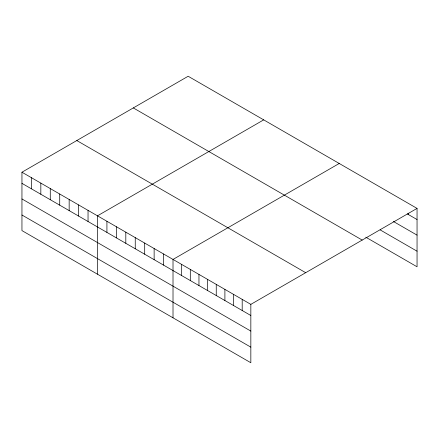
<?xml version="1.0" encoding="UTF-8"?>
<svg xmlns="http://www.w3.org/2000/svg" width="439" height="439" viewBox="0 0 439 439"><rect width="100%" height="100%" fill="white"/><g stroke="black" fill="none" stroke-linecap="round" stroke-linejoin="round"><path stroke-width="0.66" d="M21.95 172.214L250.839 304.364L250.839 362.746L21.95 230.596L21.95 172.214L188.161 76.254L417.05 208.404L417.05 266.786L365.742 237.164M263.691 119.863L97.485 215.823L97.485 274.205M339.226 163.473L173.015 259.433L173.015 317.814M250.839 304.364L417.05 208.404M407.249 213.886L417.05 219.544M393.415 221.486L417.05 235.134M380.158 229.893L417.05 251.196M133.308 107.923L362.202 240.073M76.798 140.546L305.692 272.696M21.95 183.354L250.839 315.504M21.95 198.944L250.839 331.094M21.95 215.006L250.839 347.156M408.402 213.239L408.402 214.55M242.196 299.371L242.196 310.51M233.548 294.377L233.548 305.517M224.9 289.389L224.9 300.528M216.251 284.395L216.251 295.535M207.609 279.402L207.609 290.541M198.96 274.408L198.96 285.548M190.312 269.414L190.312 280.559M181.664 264.426L181.664 275.566M163.577 253.983L163.577 265.123M154.133 248.529L154.133 259.668M144.694 243.08L144.694 254.219M135.25 237.625L135.25 248.765M125.812 232.176L125.812 243.316M116.368 226.727L116.368 237.867M106.924 221.272L106.924 232.412M88.041 210.374L88.041 221.514M78.603 204.92L78.603 216.059M69.159 199.471L69.159 210.61M59.715 194.016L59.715 205.156M50.276 188.567L50.276 199.707M40.832 183.118L40.832 194.257M31.394 177.663L31.394 188.803"/></g></svg>
